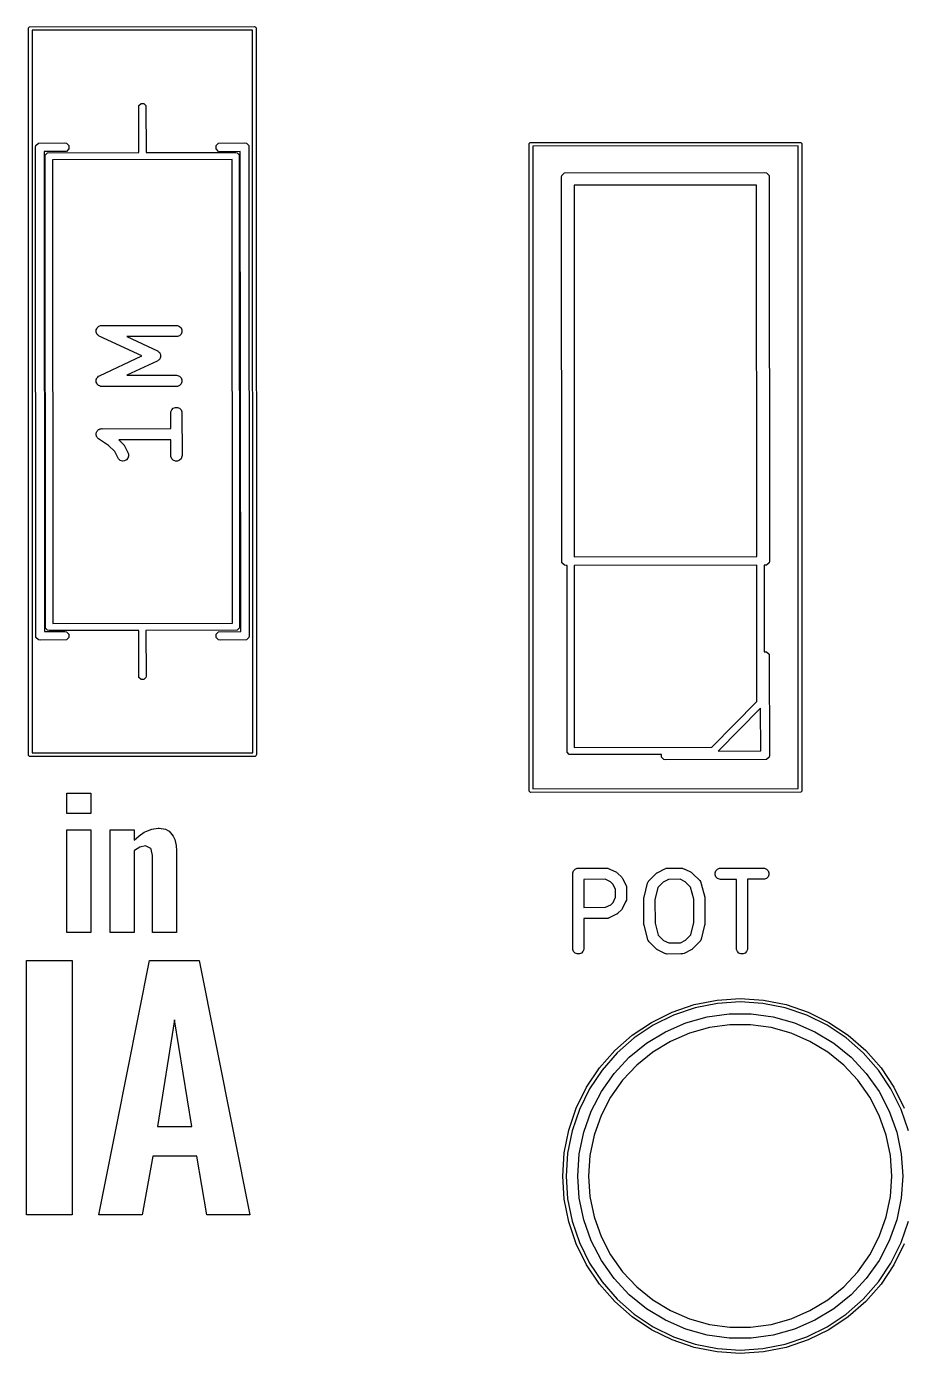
# Model space of a CAD drawing. Extents: x 3.64 to 7.25, y -5.16 to -3.02.
# Drawn here: x 5.785 to 6.247, y -5.094 to -4.394 of the extents above; entities that cross this region are included whole.
import ezdxf

# ---------------------------------------------------------------- set-up
doc = ezdxf.new("R2010")
doc.units = 0
doc.header["$MEASUREMENT"] = 0
doc.layers.add('BLACK', color=7, linetype='CONTINUOUS')

msp = doc.modelspace()

# ---------------------------------------------------------------- linework, layer by layer
at = {"layer": 'BLACK', "linetype": 'CONTINUOUS'}
for p, q in [((5.78642, -4.39528), (5.78649, -4.3949)), ((5.78649, -4.77833), (5.78642, -4.39528)), ((5.78649, -4.3949), (5.78702, -4.39437)), ((5.78702, -4.39437), (5.90551, -4.39429)), ((5.90453, -4.39619), (5.78831, -4.39626)), ((5.78831, -4.39626), (5.78839, -4.77704)), ((5.9046, -4.77697), (5.90453, -4.39619)), ((5.90551, -4.39429), (5.90589, -4.39437)), ((5.90589, -4.39437), (5.90642, -4.3949)), ((5.90642, -4.3949), (5.9065, -4.77795)), ((5.84449, -4.43661), (5.84464, -4.43586)), ((5.84462, -4.46071), (5.84449, -4.43661)), ((5.84464, -4.43586), (5.8457, -4.4348)), ((5.8457, -4.4348), (5.84721, -4.4348)), ((5.84721, -4.4348), (5.84828, -4.43586)), ((5.84828, -4.43586), (5.84841, -4.4607)), ((5.79016, -4.45787), (5.79034, -4.45697)), ((5.79034, -4.71626), (5.79016, -4.45787)), ((5.79034, -4.45697), (5.79162, -4.45569)), ((5.79162, -4.45569), (5.80551, -4.45551)), ((5.80642, -4.46006), (5.7947, -4.46021)), ((5.7947, -4.46021), (5.79488, -4.71313)), ((5.79543, -4.46185), (5.79649, -4.46078)), ((5.79649, -4.46078), (5.84462, -4.46071)), ((5.80551, -4.45551), (5.80642, -4.45569)), ((5.80642, -4.45569), (5.80769, -4.45697)), ((5.80769, -4.45878), (5.80642, -4.46006)), ((5.80769, -4.45697), (5.80769, -4.45878)), ((5.84841, -4.4607), (5.89567, -4.46063)), ((5.88522, -4.45697), (5.8865, -4.45569)), ((5.88522, -4.45878), (5.88522, -4.45697)), ((5.8865, -4.46006), (5.88522, -4.45878)), ((5.8865, -4.45569), (5.90039, -4.45551)), ((5.8874, -4.46024), (5.8865, -4.46006)), ((5.89803, -4.4601), (5.8874, -4.46024)), ((5.89567, -4.46063), (5.89642, -4.46078)), ((5.89642, -4.46078), (5.89749, -4.46185)), ((5.89821, -4.71302), (5.89803, -4.4601)), ((5.90039, -4.45551), (5.9013, -4.45569)), ((5.9013, -4.45569), (5.90258, -4.45697)), ((5.90258, -4.45697), (5.90276, -4.71535)), ((6.0502, -4.4563), (6.05027, -4.45592)), ((6.05027, -4.79723), (6.0502, -4.4563)), ((6.05027, -4.45592), (6.0508, -4.45539)), ((6.0508, -4.45539), (6.19291, -4.45531)), ((6.19193, -4.45721), (6.05209, -4.45728)), ((6.05209, -4.45728), (6.05217, -4.79594)), ((6.192, -4.79587), (6.19193, -4.45721)), ((6.19291, -4.45531), (6.19329, -4.45539)), ((6.19329, -4.45539), (6.19382, -4.45592)), ((6.19382, -4.45592), (6.1939, -4.79685)), ((5.79528, -4.4626), (5.79543, -4.46185)), ((5.79543, -4.71138), (5.79528, -4.4626)), ((5.8937, -4.46442), (5.79906, -4.46456)), ((5.79906, -4.46456), (5.79921, -4.70881)), ((5.89385, -4.70866), (5.8937, -4.46442)), ((5.89749, -4.46185), (5.89764, -4.71063)), ((6.06732, -4.47362), (6.0675, -4.47272)), ((6.0675, -4.67689), (6.06732, -4.47362)), ((6.0675, -4.47272), (6.06878, -4.47144)), ((6.06878, -4.47144), (6.17441, -4.47126)), ((6.17441, -4.47126), (6.17531, -4.47144)), ((6.17531, -4.47144), (6.17659, -4.47272)), ((6.17659, -4.47272), (6.17677, -4.67598)), ((6.17008, -4.47781), (6.07387, -4.47795)), ((6.07387, -4.47795), (6.07396, -4.67379)), ((6.17019, -4.67363), (6.17008, -4.47781)), ((5.82394, -4.55204), (5.82442, -4.55185)), ((5.82442, -4.55185), (5.82448, -4.55185)), ((5.82448, -4.55185), (5.82454, -4.55182)), ((5.82454, -4.55182), (5.82504, -4.55185)), ((5.82504, -4.55185), (5.86436, -4.55179)), ((5.86436, -4.55179), (5.86494, -4.55185)), ((5.86494, -4.55185), (5.866, -4.55229)), ((5.82207, -4.55519), (5.8221, -4.55468)), ((5.8221, -4.55525), (5.82207, -4.55519)), ((5.8221, -4.55417), (5.82212, -4.55411)), ((5.8221, -4.55468), (5.8221, -4.55417)), ((5.8221, -4.55532), (5.8221, -4.55525)), ((5.82229, -4.55579), (5.8221, -4.55532)), ((5.82212, -4.55404), (5.82234, -4.55358)), ((5.82212, -4.55411), (5.82212, -4.55404)), ((5.82247, -4.55627), (5.82229, -4.55579)), ((5.82234, -4.55358), (5.82254, -4.5531)), ((5.82251, -4.55632), (5.82247, -4.55627)), ((5.82254, -4.55638), (5.82251, -4.55632)), ((5.82254, -4.5531), (5.82258, -4.55306)), ((5.8229, -4.55675), (5.82254, -4.55638)), ((5.82258, -4.55306), (5.82261, -4.553)), ((5.82261, -4.553), (5.82299, -4.55265)), ((5.82325, -4.55712), (5.8229, -4.55675)), ((5.82299, -4.55265), (5.82335, -4.55229)), ((5.82332, -4.55717), (5.82325, -4.55712)), ((5.82335, -4.5572), (5.82332, -4.55717)), ((5.82335, -4.55229), (5.82341, -4.55226)), ((5.82342, -4.55722), (5.82335, -4.5572)), ((5.82341, -4.55226), (5.82346, -4.55222)), ((5.82374, -4.55742), (5.82342, -4.55722)), ((5.82346, -4.55222), (5.82394, -4.55204)), ((5.8462, -4.56785), (5.82374, -4.55742)), ((5.86494, -4.55764), (5.83819, -4.55768)), ((5.83819, -4.55768), (5.85436, -4.56519)), ((5.866, -4.5572), (5.86494, -4.55764)), ((5.866, -4.55229), (5.86682, -4.5531)), ((5.86682, -4.55638), (5.866, -4.5572)), ((5.86682, -4.5531), (5.86726, -4.55417)), ((5.86726, -4.55532), (5.86682, -4.55638)), ((5.86726, -4.55417), (5.86726, -4.55532)), ((5.85436, -4.56519), (5.85457, -4.56532)), ((5.85457, -4.56532), (5.85465, -4.56534)), ((5.85465, -4.56534), (5.8547, -4.56539)), ((5.8547, -4.56539), (5.85486, -4.56549)), ((5.85486, -4.56549), (5.85516, -4.56582)), ((5.85516, -4.56582), (5.8555, -4.56612)), ((5.8238, -4.57835), (5.8462, -4.56785)), ((5.85424, -4.57054), (5.83817, -4.57807)), ((5.85465, -4.57039), (5.85424, -4.57054)), ((5.85474, -4.5703), (5.85465, -4.57039)), ((5.85486, -4.57025), (5.85474, -4.5703)), ((5.85516, -4.56992), (5.85486, -4.57025)), ((5.8555, -4.56961), (5.85516, -4.56992)), ((5.8555, -4.56612), (5.85555, -4.56624)), ((5.85555, -4.56949), (5.8555, -4.56961)), ((5.85555, -4.56624), (5.85564, -4.56634)), ((5.85564, -4.5694), (5.85555, -4.56949)), ((5.85564, -4.56634), (5.85579, -4.56676)), ((5.85579, -4.56898), (5.85564, -4.5694)), ((5.85579, -4.56676), (5.85598, -4.56716)), ((5.85598, -4.56857), (5.85579, -4.56898)), ((5.85598, -4.56716), (5.85599, -4.56729)), ((5.85599, -4.56844), (5.85598, -4.56857)), ((5.85599, -4.56729), (5.85603, -4.56742)), ((5.85603, -4.56831), (5.85599, -4.56844)), ((5.85603, -4.56742), (5.85601, -4.56787)), ((5.85601, -4.56787), (5.85603, -4.56831)), ((5.82229, -4.57994), (5.82247, -4.57946)), ((5.82247, -4.57946), (5.82251, -4.57941)), ((5.82251, -4.57941), (5.82254, -4.57935)), ((5.82254, -4.57935), (5.8229, -4.57899)), ((5.8229, -4.57899), (5.82325, -4.57861)), ((5.82325, -4.57861), (5.82331, -4.57858)), ((5.82331, -4.57858), (5.82335, -4.57853)), ((5.82335, -4.57853), (5.8238, -4.57835)), ((5.83817, -4.57807), (5.86436, -4.57804)), ((5.86436, -4.57804), (5.86494, -4.57809)), ((5.86494, -4.57809), (5.866, -4.57853)), ((5.866, -4.57853), (5.86682, -4.57935)), ((5.86682, -4.57935), (5.86726, -4.58041)), ((5.82207, -4.58054), (5.8221, -4.58048)), ((5.8221, -4.58105), (5.82207, -4.58054)), ((5.8221, -4.58041), (5.82229, -4.57994)), ((5.8221, -4.58048), (5.8221, -4.58041)), ((5.8221, -4.58157), (5.8221, -4.58105)), ((5.82212, -4.58163), (5.8221, -4.58157)), ((5.82212, -4.58169), (5.82212, -4.58163)), ((5.82234, -4.58216), (5.82212, -4.58169)), ((5.82254, -4.58263), (5.82234, -4.58216)), ((5.82258, -4.58268), (5.82254, -4.58263)), ((5.82261, -4.58274), (5.82258, -4.58268)), ((5.82299, -4.58308), (5.82261, -4.58274)), ((5.82335, -4.58344), (5.82299, -4.58308)), ((5.82341, -4.58347), (5.82335, -4.58344)), ((5.82346, -4.58351), (5.82341, -4.58347)), ((5.82394, -4.58369), (5.82346, -4.58351)), ((5.82442, -4.58389), (5.82394, -4.58369)), ((5.82451, -4.58389), (5.82442, -4.58389)), ((5.82454, -4.58391), (5.82451, -4.58389)), ((5.82461, -4.58391), (5.82454, -4.58391)), ((5.82499, -4.58394), (5.82461, -4.58391)), ((5.86494, -4.58389), (5.82499, -4.58394)), ((5.866, -4.58344), (5.86494, -4.58389)), ((5.86682, -4.58263), (5.866, -4.58344)), ((5.86726, -4.58157), (5.86682, -4.58263)), ((5.86726, -4.58041), (5.86726, -4.58157)), ((5.86141, -4.59786), (5.86147, -4.59729)), ((5.86143, -4.60616), (5.86141, -4.59786)), ((5.86147, -4.59729), (5.86191, -4.59622)), ((5.86191, -4.59622), (5.86272, -4.59541)), ((5.86272, -4.59541), (5.86379, -4.59497)), ((5.86379, -4.59497), (5.86494, -4.59497)), ((5.86494, -4.59497), (5.866, -4.59541)), ((5.866, -4.59541), (5.86682, -4.59622)), ((5.86682, -4.59622), (5.86726, -4.59729)), ((5.86726, -4.59729), (5.86732, -4.62036)), ((5.82226, -4.60798), (5.82243, -4.60774)), ((5.82243, -4.60774), (5.82254, -4.60747)), ((5.82254, -4.60747), (5.82274, -4.60727)), ((5.82274, -4.60727), (5.8229, -4.60703)), ((5.8229, -4.60703), (5.82315, -4.60686)), ((5.82315, -4.60686), (5.82335, -4.60666)), ((5.82335, -4.60666), (5.82362, -4.60655)), ((5.82362, -4.60655), (5.82386, -4.60638)), ((5.82386, -4.60638), (5.82415, -4.60633)), ((5.82415, -4.60633), (5.82442, -4.60622)), ((5.82442, -4.60622), (5.82471, -4.60621)), ((5.82471, -4.60621), (5.82499, -4.60616)), ((5.82499, -4.60616), (5.82527, -4.60621)), ((5.82527, -4.60621), (5.86143, -4.60616)), ((5.82204, -4.60911), (5.8221, -4.60883)), ((5.8221, -4.6094), (5.82204, -4.60911)), ((5.8221, -4.60854), (5.82221, -4.60827)), ((5.8221, -4.60883), (5.8221, -4.60854)), ((5.8221, -4.60969), (5.8221, -4.6094)), ((5.82221, -4.60996), (5.8221, -4.60969)), ((5.82221, -4.60827), (5.82226, -4.60798)), ((5.82227, -4.61024), (5.82221, -4.60996)), ((5.82243, -4.61048), (5.82227, -4.61024)), ((5.82254, -4.61075), (5.82243, -4.61048)), ((5.82274, -4.61096), (5.82254, -4.61075)), ((5.82291, -4.6112), (5.82274, -4.61096)), ((5.82335, -4.61156), (5.82291, -4.6112)), ((5.82335, -4.61157), (5.82335, -4.61156)), ((5.82856, -4.61498), (5.82335, -4.61157)), ((5.82335, -4.61157), (5.82335, -4.61157)), ((5.82335, -4.61157), (5.82335, -4.61157)), ((5.86144, -4.61201), (5.83394, -4.61205)), ((5.83394, -4.61205), (5.83645, -4.61452)), ((5.83645, -4.61452), (5.83664, -4.61475)), ((5.83664, -4.61475), (5.8367, -4.6148)), ((5.8367, -4.6148), (5.83673, -4.61486)), ((5.86147, -4.62094), (5.86144, -4.61201)), ((5.83189, -4.61824), (5.82856, -4.61498)), ((5.83391, -4.62217), (5.83189, -4.61824)), ((5.83673, -4.61486), (5.83682, -4.61497)), ((5.83682, -4.61497), (5.83697, -4.61532)), ((5.83697, -4.61532), (5.83888, -4.61904)), ((5.83917, -4.62073), (5.83881, -4.62182)), ((5.83888, -4.61904), (5.83909, -4.61958)), ((5.83909, -4.61958), (5.83917, -4.62073)), ((5.86191, -4.622), (5.86147, -4.62094)), ((5.86726, -4.62094), (5.86682, -4.622)), ((5.86732, -4.62036), (5.86726, -4.62094)), ((5.83478, -4.62293), (5.83391, -4.62217)), ((5.83587, -4.62329), (5.83478, -4.62293)), ((5.83702, -4.62321), (5.83587, -4.62329)), ((5.83805, -4.62269), (5.83702, -4.62321)), ((5.83881, -4.62182), (5.83805, -4.62269)), ((5.86272, -4.62282), (5.86191, -4.622)), ((5.86379, -4.62326), (5.86272, -4.62282)), ((5.86494, -4.62326), (5.86379, -4.62326)), ((5.866, -4.62282), (5.86494, -4.62326)), ((5.86682, -4.622), (5.866, -4.62282)), ((6.06878, -4.67817), (6.0675, -4.67689)), ((6.07396, -4.67379), (6.17019, -4.67363)), ((6.17659, -4.67689), (6.17531, -4.67817)), ((6.17677, -4.67598), (6.17659, -4.67689)), ((6.06969, -4.67835), (6.06878, -4.67817)), ((6.07018, -4.67835), (6.06969, -4.67835)), ((6.07023, -4.77674), (6.07018, -4.67835)), ((6.17019, -4.67818), (6.07397, -4.67834)), ((6.07397, -4.67834), (6.07401, -4.77416)), ((6.17023, -4.75002), (6.17019, -4.67818)), ((6.17531, -4.67817), (6.17398, -4.67817)), ((6.17398, -4.67817), (6.174, -4.7238)), ((5.79649, -4.71245), (5.79543, -4.71138)), ((5.79724, -4.7126), (5.79649, -4.71245)), ((5.8445, -4.71253), (5.79724, -4.7126)), ((5.79921, -4.70881), (5.89385, -4.70866)), ((5.84464, -4.73737), (5.8445, -4.71253)), ((5.89642, -4.71245), (5.84829, -4.71252)), ((5.84829, -4.71252), (5.84843, -4.73661)), ((5.89749, -4.71138), (5.89642, -4.71245)), ((5.89764, -4.71063), (5.89749, -4.71138)), ((5.79162, -4.71754), (5.79034, -4.71626)), ((5.79252, -4.71772), (5.79162, -4.71754)), ((5.80642, -4.71754), (5.79252, -4.71772)), ((5.79488, -4.71313), (5.80551, -4.71299)), ((5.80551, -4.71299), (5.80642, -4.71317)), ((5.80642, -4.71317), (5.80769, -4.71445)), ((5.80769, -4.71626), (5.80642, -4.71754)), ((5.80769, -4.71445), (5.80769, -4.71626)), ((5.88522, -4.71445), (5.8865, -4.71317)), ((5.88522, -4.71626), (5.88522, -4.71445)), ((5.8865, -4.71754), (5.88522, -4.71626)), ((5.8865, -4.71317), (5.89821, -4.71302)), ((5.8874, -4.71772), (5.8865, -4.71754)), ((5.9013, -4.71754), (5.8874, -4.71772)), ((5.90258, -4.71626), (5.9013, -4.71754)), ((5.90276, -4.71535), (5.90258, -4.71626)), ((6.174, -4.7238), (6.17531, -4.7238)), ((6.17531, -4.7238), (6.17659, -4.72508)), ((6.17659, -4.72508), (6.17677, -4.77835)), ((5.8457, -4.73843), (5.84464, -4.73737)), ((5.84721, -4.73843), (5.8457, -4.73843)), ((5.84828, -4.73737), (5.84721, -4.73843)), ((5.84843, -4.73661), (5.84828, -4.73737)), ((6.14643, -4.77402), (6.17023, -4.75002)), ((6.17214, -4.75348), (6.14974, -4.77607)), ((6.17222, -4.77599), (6.17214, -4.75348)), ((6.07401, -4.77416), (6.14643, -4.77402)), ((5.78702, -4.77886), (5.78649, -4.77833)), ((5.7874, -4.77894), (5.78702, -4.77886)), ((5.90589, -4.77886), (5.7874, -4.77894)), ((5.78839, -4.77704), (5.9046, -4.77697)), ((5.90642, -4.77833), (5.90589, -4.77886)), ((5.9065, -4.77795), (5.90642, -4.77833)), ((6.07129, -4.7778), (6.07023, -4.77674)), ((6.07205, -4.77795), (6.07129, -4.7778)), ((6.11986, -4.77786), (6.07205, -4.77795)), ((6.11986, -4.77925), (6.11986, -4.77786)), ((6.12114, -4.78053), (6.11986, -4.77925)), ((6.12205, -4.78071), (6.12114, -4.78053)), ((6.17531, -4.78053), (6.12205, -4.78071)), ((6.14974, -4.77607), (6.17222, -4.77599)), ((6.17659, -4.77925), (6.17531, -4.78053)), ((6.17677, -4.77835), (6.17659, -4.77925)), ((6.05217, -4.79594), (6.192, -4.79587)), ((5.80654, -4.8089), (5.80654, -4.7983)), ((5.80654, -4.7983), (5.81929, -4.7983)), ((5.81929, -4.7983), (5.81929, -4.8089)), ((6.0508, -4.79776), (6.05027, -4.79723)), ((6.05118, -4.79783), (6.0508, -4.79776)), ((6.19329, -4.79776), (6.05118, -4.79783)), ((6.19382, -4.79723), (6.19329, -4.79776)), ((6.1939, -4.79685), (6.19382, -4.79723)), ((5.81929, -4.8089), (5.80654, -4.8089)), ((5.80654, -4.87167), (5.80654, -4.81751)), ((5.80654, -4.81751), (5.81929, -4.81751)), ((5.81929, -4.81751), (5.81929, -4.87167)), ((5.82938, -4.87167), (5.82938, -4.81751)), ((5.82938, -4.81751), (5.84213, -4.81751)), ((5.84213, -4.81751), (5.84213, -4.82294)), ((5.84826, -4.81839), (5.8514, -4.81715)), ((5.8514, -4.81715), (5.85477, -4.81667)), ((5.85477, -4.81667), (5.85524, -4.81666)), ((5.85524, -4.81666), (5.85858, -4.81718)), ((5.85858, -4.81718), (5.86057, -4.81831)), ((5.84213, -4.82294), (5.84472, -4.82068)), ((5.84472, -4.82068), (5.84745, -4.81884)), ((5.84745, -4.81884), (5.84826, -4.81839)), ((5.86057, -4.81831), (5.86271, -4.82092)), ((5.86271, -4.82092), (5.86348, -4.82266)), ((5.86348, -4.82266), (5.86424, -4.82586)), ((5.84231, -4.82852), (5.84213, -4.82866)), ((5.84213, -4.82866), (5.84213, -4.87167)), ((5.84515, -4.8268), (5.84231, -4.82852)), ((5.84803, -4.82604), (5.84515, -4.8268)), ((5.85092, -4.82735), (5.84803, -4.82604)), ((5.85114, -4.82779), (5.85092, -4.82735)), ((5.85167, -4.83109), (5.85114, -4.82779)), ((5.85167, -4.87167), (5.85167, -4.83109)), ((5.86424, -4.82586), (5.86442, -4.82856)), ((5.86442, -4.82856), (5.86442, -4.87167)), ((6.07366, -4.8391), (6.07447, -4.83829)), ((6.07447, -4.83829), (6.07554, -4.83784)), ((6.07554, -4.83784), (6.09111, -4.83779)), ((6.09111, -4.83779), (6.09169, -4.83784)), ((6.09169, -4.83784), (6.09179, -4.83789)), ((6.09179, -4.83789), (6.09189, -4.83789)), ((6.09189, -4.83789), (6.09241, -4.83814)), ((6.09241, -4.83814), (6.09275, -4.83829)), ((6.09275, -4.83829), (6.0928, -4.83833)), ((6.0928, -4.83833), (6.09618, -4.83997)), ((6.11794, -4.84002), (6.12166, -4.8381)), ((6.12166, -4.8381), (6.1222, -4.83789)), ((6.1222, -4.83789), (6.12231, -4.83789)), ((6.12231, -4.83789), (6.12241, -4.83784)), ((6.12241, -4.83784), (6.12293, -4.83784)), ((6.12293, -4.83784), (6.12335, -4.83781)), ((6.12335, -4.83781), (6.12343, -4.83784)), ((6.12343, -4.83784), (6.13048, -4.83779)), ((6.13048, -4.83779), (6.13106, -4.83784)), ((6.13106, -4.83784), (6.13116, -4.83789)), ((6.13116, -4.83789), (6.13126, -4.83789)), ((6.13126, -4.83789), (6.13178, -4.83814)), ((6.13178, -4.83814), (6.13212, -4.83829)), ((6.13212, -4.83829), (6.13217, -4.83833)), ((6.13217, -4.83833), (6.13555, -4.83997)), ((6.14865, -4.8391), (6.14947, -4.83829)), ((6.14947, -4.83829), (6.15053, -4.83784)), ((6.15053, -4.83784), (6.1736, -4.83779)), ((6.1736, -4.83779), (6.17418, -4.83784)), ((6.17418, -4.83784), (6.17524, -4.83829)), ((6.17524, -4.83829), (6.17606, -4.8391)), ((6.07316, -4.84074), (6.07322, -4.84016)), ((6.07322, -4.88069), (6.07316, -4.84074)), ((6.07322, -4.84016), (6.07366, -4.8391)), ((6.09033, -4.84364), (6.07902, -4.84368)), ((6.07902, -4.84368), (6.07904, -4.85845)), ((6.09304, -4.84496), (6.09033, -4.84364)), ((6.09427, -4.84615), (6.09304, -4.84496)), ((6.09618, -4.83997), (6.09643, -4.84013)), ((6.09643, -4.84013), (6.0965, -4.84016)), ((6.0965, -4.84016), (6.09655, -4.84021)), ((6.09655, -4.84021), (6.09667, -4.84028)), ((6.09667, -4.84028), (6.0969, -4.84054)), ((6.0969, -4.84054), (6.09883, -4.8424)), ((6.09883, -4.8424), (6.09901, -4.84263)), ((6.09901, -4.84263), (6.09907, -4.84268)), ((6.09907, -4.84268), (6.0991, -4.84274)), ((6.0991, -4.84274), (6.09919, -4.84285)), ((6.09919, -4.84285), (6.09934, -4.8432)), ((6.09934, -4.8432), (6.10125, -4.84692)), ((6.11262, -4.84565), (6.11282, -4.8451)), ((6.11282, -4.8451), (6.11295, -4.84493)), ((6.11295, -4.84493), (6.11303, -4.84472)), ((6.11303, -4.84472), (6.1133, -4.84445)), ((6.1133, -4.84445), (6.1135, -4.84418)), ((6.1135, -4.84418), (6.11366, -4.84408)), ((6.11366, -4.84408), (6.11715, -4.84053)), ((6.11715, -4.84053), (6.11737, -4.84034)), ((6.11737, -4.84034), (6.11742, -4.84028)), ((6.11742, -4.84028), (6.11748, -4.84025)), ((6.11748, -4.84025), (6.11759, -4.84016)), ((6.11759, -4.84016), (6.11794, -4.84002)), ((6.12087, -4.8451), (6.11809, -4.84793)), ((6.1236, -4.84369), (6.12087, -4.8451)), ((6.12971, -4.84365), (6.1236, -4.84369)), ((6.1324, -4.84495), (6.12971, -4.84365)), ((6.1353, -4.8478), (6.1324, -4.84495)), ((6.13555, -4.83997), (6.1358, -4.84013)), ((6.1358, -4.84013), (6.13587, -4.84016)), ((6.13587, -4.84016), (6.13592, -4.8402)), ((6.13592, -4.8402), (6.13604, -4.84028)), ((6.13604, -4.84028), (6.1363, -4.84058)), ((6.1363, -4.84058), (6.14007, -4.84428)), ((6.14007, -4.84428), (6.14044, -4.84472)), ((6.14044, -4.84472), (6.14052, -4.84493)), ((6.14052, -4.84493), (6.14065, -4.8451)), ((6.14065, -4.8451), (6.14075, -4.84547)), ((6.14075, -4.84547), (6.14088, -4.84579)), ((6.14821, -4.84016), (6.14865, -4.8391)), ((6.14821, -4.84132), (6.14821, -4.84016)), ((6.14865, -4.84238), (6.14821, -4.84132)), ((6.14947, -4.8432), (6.14865, -4.84238)), ((6.15053, -4.84364), (6.14947, -4.8432)), ((6.15111, -4.84369), (6.15053, -4.84364)), ((6.15941, -4.84367), (6.15111, -4.84369)), ((6.15946, -4.88069), (6.15941, -4.84367)), ((6.17418, -4.84364), (6.16526, -4.84366)), ((6.16526, -4.84366), (6.16531, -4.88011)), ((6.17524, -4.8432), (6.17418, -4.84364)), ((6.17606, -4.84238), (6.17524, -4.8432)), ((6.17606, -4.8391), (6.1765, -4.84016)), ((6.1765, -4.84132), (6.17606, -4.84238)), ((6.1765, -4.84016), (6.1765, -4.84132)), ((6.09567, -4.84886), (6.09427, -4.84615)), ((6.0957, -4.85309), (6.09567, -4.84886)), ((6.10125, -4.84692), (6.10146, -4.84746)), ((6.10146, -4.84746), (6.10147, -4.84757)), ((6.10147, -4.84757), (6.10151, -4.84766)), ((6.10151, -4.84766), (6.10151, -4.84821)), ((6.10151, -4.84821), (6.10154, -4.84861)), ((6.10154, -4.84861), (6.10152, -4.84868)), ((6.10152, -4.84868), (6.10157, -4.85386)), ((6.11084, -4.85299), (6.11262, -4.84565)), ((6.11809, -4.84793), (6.11651, -4.85443)), ((6.13691, -4.85403), (6.1353, -4.8478)), ((6.14088, -4.84579), (6.14088, -4.84598)), ((6.14088, -4.84598), (6.14272, -4.85315)), ((6.07904, -4.85845), (6.0905, -4.85841)), ((6.0905, -4.85841), (6.09321, -4.85702)), ((6.09321, -4.85702), (6.0944, -4.85579)), ((6.0944, -4.85579), (6.0957, -4.85309)), ((6.09907, -4.85942), (6.09881, -4.85965)), ((6.09915, -4.8593), (6.09907, -4.85942)), ((6.09919, -4.85925), (6.09915, -4.8593)), ((6.09922, -4.85918), (6.09919, -4.85925)), ((6.09938, -4.85893), (6.09922, -4.85918)), ((6.10102, -4.85555), (6.09938, -4.85893)), ((6.10107, -4.8555), (6.10102, -4.85555)), ((6.10121, -4.85516), (6.10107, -4.8555)), ((6.10146, -4.85464), (6.10121, -4.85516)), ((6.10147, -4.85454), (6.10146, -4.85464)), ((6.10151, -4.85444), (6.10147, -4.85454)), ((6.10157, -4.85386), (6.10151, -4.85444)), ((6.11066, -4.85372), (6.11068, -4.85365)), ((6.11067, -4.85376), (6.11066, -4.85372)), ((6.11066, -4.85386), (6.11067, -4.85376)), ((6.11071, -4.86679), (6.11066, -4.85386)), ((6.11068, -4.85365), (6.11071, -4.85329)), ((6.11071, -4.85329), (6.11084, -4.85299)), ((6.11651, -4.85443), (6.11656, -4.86682)), ((6.13696, -4.86642), (6.13691, -4.85403)), ((6.14272, -4.85315), (6.14274, -4.85325)), ((6.14274, -4.85325), (6.14275, -4.85329)), ((6.14275, -4.85329), (6.14275, -4.85336)), ((6.14275, -4.85336), (6.14281, -4.85372)), ((6.14281, -4.85372), (6.14276, -4.85406)), ((6.14276, -4.85406), (6.14281, -4.86699)), ((6.09065, -4.86426), (6.07905, -4.86431)), ((6.07905, -4.86431), (6.07907, -4.88011)), ((6.09074, -4.86429), (6.09065, -4.86426)), ((6.09119, -4.86426), (6.09074, -4.86429)), ((6.09169, -4.86426), (6.09119, -4.86426)), ((6.09179, -4.86422), (6.09169, -4.86426)), ((6.09189, -4.86421), (6.09179, -4.86422)), ((6.09243, -4.864), (6.09189, -4.86421)), ((6.09616, -4.86209), (6.09243, -4.864)), ((6.0965, -4.86194), (6.09616, -4.86209)), ((6.09662, -4.86185), (6.0965, -4.86194)), ((6.09667, -4.86182), (6.09662, -4.86185)), ((6.09672, -4.86176), (6.09667, -4.86182)), ((6.09695, -4.86158), (6.09672, -4.86176)), ((6.09881, -4.85965), (6.09695, -4.86158)), ((6.13538, -4.87293), (6.13696, -4.86642)), ((5.81929, -4.87167), (5.80654, -4.87167)), ((5.84213, -4.87167), (5.82938, -4.87167)), ((5.86442, -4.87167), (5.85167, -4.87167)), ((6.11066, -4.86713), (6.11071, -4.86679)), ((6.11071, -4.86749), (6.11066, -4.86713)), ((6.11071, -4.86756), (6.11071, -4.86749)), ((6.11073, -4.8676), (6.11071, -4.86756)), ((6.11075, -4.8677), (6.11073, -4.8676)), ((6.11259, -4.87487), (6.11075, -4.8677)), ((6.11656, -4.86682), (6.11816, -4.87305)), ((6.11816, -4.87305), (6.12107, -4.8759)), ((6.1326, -4.87575), (6.13538, -4.87293)), ((6.14263, -4.86787), (6.14085, -4.8752)), ((6.14275, -4.86756), (6.14263, -4.86787)), ((6.14279, -4.8672), (6.14275, -4.86756)), ((6.14281, -4.86713), (6.14279, -4.8672)), ((6.14281, -4.86699), (6.1428, -4.86709)), ((6.1428, -4.86709), (6.14281, -4.86713)), ((6.07907, -4.88011), (6.07901, -4.88069)), ((6.11259, -4.87506), (6.11259, -4.87487)), ((6.11272, -4.87538), (6.11259, -4.87506)), ((6.11282, -4.87575), (6.11272, -4.87538)), ((6.11295, -4.87592), (6.11282, -4.87575)), ((6.11303, -4.87613), (6.11295, -4.87592)), ((6.1134, -4.87657), (6.11303, -4.87613)), ((6.11717, -4.88027), (6.1134, -4.87657)), ((6.11742, -4.88057), (6.11717, -4.88027)), ((6.12107, -4.8759), (6.12376, -4.87721)), ((6.12376, -4.87721), (6.12987, -4.87716)), ((6.12987, -4.87716), (6.1326, -4.87575)), ((6.13632, -4.88032), (6.13609, -4.88051)), ((6.13981, -4.87677), (6.13632, -4.88032)), ((6.13997, -4.87667), (6.13981, -4.87677)), ((6.14017, -4.8764), (6.13997, -4.87667)), ((6.14044, -4.87613), (6.14017, -4.8764)), ((6.14052, -4.87592), (6.14044, -4.87613)), ((6.14065, -4.87575), (6.14052, -4.87592)), ((6.14085, -4.8752), (6.14065, -4.87575)), ((6.16531, -4.88011), (6.16525, -4.88069)), ((5.78539, -5.02045), (5.78539, -4.88651)), ((5.78539, -4.88651), (5.80951, -4.88651)), ((5.80951, -4.88651), (5.80951, -5.02045)), ((5.8327, -4.97397), (5.85018, -4.88651)), ((5.85018, -4.88651), (5.87632, -4.88651)), ((5.87632, -4.88651), (5.90309, -5.02045)), ((6.07366, -4.88175), (6.07322, -4.88069)), ((6.07447, -4.88257), (6.07366, -4.88175)), ((6.07554, -4.88301), (6.07447, -4.88257)), ((6.07669, -4.88301), (6.07554, -4.88301)), ((6.07776, -4.88257), (6.07669, -4.88301)), ((6.07857, -4.88175), (6.07776, -4.88257)), ((6.07901, -4.88069), (6.07857, -4.88175)), ((6.11755, -4.88065), (6.11742, -4.88057)), ((6.11759, -4.88069), (6.11755, -4.88065)), ((6.11767, -4.88072), (6.11759, -4.88069)), ((6.11791, -4.88088), (6.11767, -4.88072)), ((6.1213, -4.88252), (6.11791, -4.88088)), ((6.12134, -4.88257), (6.1213, -4.88252)), ((6.12169, -4.88271), (6.12134, -4.88257)), ((6.1222, -4.88296), (6.12169, -4.88271)), ((6.12231, -4.88297), (6.1222, -4.88296)), ((6.12241, -4.88301), (6.12231, -4.88297)), ((6.12298, -4.88306), (6.12241, -4.88301)), ((6.13004, -4.88301), (6.12298, -4.88306)), ((6.13011, -4.88304), (6.13004, -4.88301)), ((6.13053, -4.88301), (6.13011, -4.88304)), ((6.13106, -4.88301), (6.13053, -4.88301)), ((6.13116, -4.88297), (6.13106, -4.88301)), ((6.13126, -4.88296), (6.13116, -4.88297)), ((6.1318, -4.88275), (6.13126, -4.88296)), ((6.13553, -4.88084), (6.1318, -4.88275)), ((6.13587, -4.88069), (6.13553, -4.88084)), ((6.13599, -4.8806), (6.13587, -4.88069)), ((6.13604, -4.88057), (6.13599, -4.8806)), ((6.13609, -4.88051), (6.13604, -4.88057)), ((6.1599, -4.88175), (6.15946, -4.88069)), ((6.16071, -4.88257), (6.1599, -4.88175)), ((6.16178, -4.88301), (6.16071, -4.88257)), ((6.16293, -4.88301), (6.16178, -4.88301)), ((6.164, -4.88257), (6.16293, -4.88301)), ((6.16481, -4.88175), (6.164, -4.88257)), ((6.16525, -4.88069), (6.16481, -4.88175)), ((6.13722, -4.90968), (6.14921, -4.9073)), ((6.14921, -4.9073), (6.16142, -4.9065)), ((6.16142, -4.90827), (6.14944, -4.90905)), ((6.16142, -4.9065), (6.17362, -4.9073)), ((6.17339, -4.90905), (6.16142, -4.90827)), ((6.17362, -4.9073), (6.18562, -4.90968)), ((6.11467, -4.91902), (6.12563, -4.91361)), ((6.12631, -4.91525), (6.11555, -4.92056)), ((6.12563, -4.91361), (6.13722, -4.90968)), ((6.13768, -4.91139), (6.12631, -4.91525)), ((6.14944, -4.90905), (6.13768, -4.91139)), ((6.144, -4.91616), (6.15557, -4.91457)), ((6.15557, -4.91457), (6.16726, -4.91457)), ((6.16726, -4.91457), (6.17884, -4.91616)), ((6.18516, -4.91139), (6.17339, -4.90905)), ((6.19652, -4.91525), (6.18516, -4.91139)), ((6.18562, -4.90968), (6.1972, -4.91361)), ((6.20728, -4.92056), (6.19652, -4.91525)), ((6.1972, -4.91361), (6.20817, -4.91902)), ((5.86342, -4.91775), (5.85433, -4.97397)), ((5.87251, -4.97397), (5.86342, -4.91775)), ((6.1045, -4.92582), (6.11467, -4.91902)), ((6.11555, -4.92056), (6.10557, -4.92722)), ((6.12202, -4.92397), (6.13274, -4.91931)), ((6.13274, -4.91931), (6.144, -4.91616)), ((6.14516, -4.92176), (6.13466, -4.9247)), ((6.15596, -4.92028), (6.14516, -4.92176)), ((6.16687, -4.92028), (6.15596, -4.92028)), ((6.17768, -4.92176), (6.16687, -4.92028)), ((6.18818, -4.9247), (6.17768, -4.92176)), ((6.17884, -4.91616), (6.19009, -4.91931)), ((6.19009, -4.91931), (6.20081, -4.92397)), ((6.21726, -4.92722), (6.20728, -4.92056)), ((6.20817, -4.91902), (6.21834, -4.92582)), ((6.0953, -4.93388), (6.1045, -4.92582)), ((6.10557, -4.92722), (6.09655, -4.93514)), ((6.11204, -4.93004), (6.12202, -4.92397)), ((6.12465, -4.92905), (6.11533, -4.93472)), ((6.13466, -4.9247), (6.12465, -4.92905)), ((6.19818, -4.92905), (6.18818, -4.9247)), ((6.2075, -4.93472), (6.19818, -4.92905)), ((6.20081, -4.92397), (6.2108, -4.93004)), ((6.22628, -4.93514), (6.21726, -4.92722)), ((6.21834, -4.92582), (6.22753, -4.93388)), ((6.08724, -4.94308), (6.0953, -4.93388)), ((6.09655, -4.93514), (6.08864, -4.94416)), ((6.10297, -4.93742), (6.11204, -4.93004)), ((6.11533, -4.93472), (6.10687, -4.9416)), ((6.21596, -4.9416), (6.2075, -4.93472)), ((6.2108, -4.93004), (6.21986, -4.93742)), ((6.23419, -4.94416), (6.22628, -4.93514)), ((6.22753, -4.93388), (6.2356, -4.94308)), ((6.08044, -4.95325), (6.08724, -4.94308)), ((6.09499, -4.94596), (6.10297, -4.93742)), ((6.10687, -4.9416), (6.09943, -4.94957)), ((6.2234, -4.94957), (6.21596, -4.9416)), ((6.21986, -4.93742), (6.22784, -4.94596)), ((6.2356, -4.94308), (6.24239, -4.95325)), ((6.08864, -4.94416), (6.08198, -4.95413)), ((6.08825, -4.95551), (6.09499, -4.94596)), ((6.09943, -4.94957), (6.09314, -4.95848)), ((6.22969, -4.95848), (6.2234, -4.94957)), ((6.22784, -4.94596), (6.23458, -4.95551)), ((6.24086, -4.95413), (6.23419, -4.94416)), ((6.07503, -4.96422), (6.08044, -4.95325)), ((6.08198, -4.95413), (6.07667, -4.9649)), ((6.08288, -4.96588), (6.08825, -4.95551)), ((6.23458, -4.95551), (6.23996, -4.96588)), ((6.24617, -4.9649), (6.24086, -4.95413)), ((6.24239, -4.95325), (6.2478, -4.96422)), ((6.0711, -4.9758), (6.07503, -4.96422)), ((6.09314, -4.95848), (6.08812, -4.96816)), ((6.23471, -4.96816), (6.22969, -4.95848)), ((6.07667, -4.9649), (6.07281, -4.97626)), ((6.07896, -4.9769), (6.08288, -4.96588)), ((6.08812, -4.96816), (6.08447, -4.97844)), ((6.23836, -4.97844), (6.23471, -4.96816)), ((6.23996, -4.96588), (6.24387, -4.9769)), ((6.25002, -4.97626), (6.24617, -4.9649)), ((5.82341, -5.02045), (5.8327, -4.97397)), ((5.85433, -4.97397), (5.87251, -4.97397)), ((6.06871, -4.9878), (6.0711, -4.9758)), ((6.07281, -4.97626), (6.07047, -4.98803)), ((6.07658, -4.98834), (6.07896, -4.9769)), ((6.24387, -4.9769), (6.24625, -4.98834)), ((6.08447, -4.97844), (6.08225, -4.98912)), ((6.24058, -4.98912), (6.23836, -4.97844)), ((5.85185, -4.98952), (5.84637, -5.02045)), ((5.87516, -4.98952), (5.85185, -4.98952)), ((5.88044, -5.02045), (5.87516, -4.98952)), ((6.06791, -5), (6.06871, -4.9878)), ((6.07047, -4.98803), (6.06969, -5)), ((6.07579, -5), (6.07658, -4.98834)), ((6.08225, -4.98912), (6.08151, -5)), ((6.24133, -5), (6.24058, -4.98912)), ((6.24625, -4.98834), (6.24705, -5)), ((6.06871, -5.0122), (6.06791, -5)), ((6.06969, -5), (6.07047, -5.01197)), ((6.07658, -5.01166), (6.07579, -5)), ((6.08151, -5), (6.08225, -5.01088)), ((6.24058, -5.01088), (6.24133, -5)), ((6.24705, -5), (6.24625, -5.01166)), ((6.0711, -5.0242), (6.06871, -5.0122)), ((6.07047, -5.01197), (6.07281, -5.02374)), ((6.07896, -5.0231), (6.07658, -5.01166)), ((6.08225, -5.01088), (6.08447, -5.02156)), ((6.23836, -5.02156), (6.24058, -5.01088)), ((6.24625, -5.01166), (6.24387, -5.0231)), ((5.80951, -5.02045), (5.78539, -5.02045)), ((5.84637, -5.02045), (5.82341, -5.02045)), ((5.90309, -5.02045), (5.88044, -5.02045)), ((6.07503, -5.03578), (6.0711, -5.0242)), ((6.07281, -5.02374), (6.07667, -5.0351)), ((6.08288, -5.03412), (6.07896, -5.0231)), ((6.08447, -5.02156), (6.08812, -5.03184)), ((6.23471, -5.03184), (6.23836, -5.02156)), ((6.24387, -5.0231), (6.23996, -5.03412)), ((6.24617, -5.0351), (6.25002, -5.02374)), ((6.08825, -5.04449), (6.08288, -5.03412)), ((6.08812, -5.03184), (6.09314, -5.04152)), ((6.22969, -5.04152), (6.23471, -5.03184)), ((6.23996, -5.03412), (6.23458, -5.04449)), ((6.08044, -5.04675), (6.07503, -5.03578)), ((6.07667, -5.0351), (6.08198, -5.04587)), ((6.24086, -5.04587), (6.24617, -5.0351)), ((6.2478, -5.03578), (6.24239, -5.04675)), ((6.08724, -5.05692), (6.08044, -5.04675)), ((6.08198, -5.04587), (6.08864, -5.05584)), ((6.09499, -5.05404), (6.08825, -5.04449)), ((6.09314, -5.04152), (6.09943, -5.05043)), ((6.2234, -5.05043), (6.22969, -5.04152)), ((6.23458, -5.04449), (6.22784, -5.05404)), ((6.23419, -5.05584), (6.24086, -5.04587)), ((6.24239, -5.04675), (6.2356, -5.05692)), ((6.10297, -5.06258), (6.09499, -5.05404)), ((6.09943, -5.05043), (6.10687, -5.0584)), ((6.21596, -5.0584), (6.2234, -5.05043)), ((6.22784, -5.05404), (6.21986, -5.06258)), ((6.0953, -5.06612), (6.08724, -5.05692)), ((6.08864, -5.05584), (6.09655, -5.06486)), ((6.10687, -5.0584), (6.11533, -5.06528)), ((6.2075, -5.06528), (6.21596, -5.0584)), ((6.22628, -5.06486), (6.23419, -5.05584)), ((6.2356, -5.05692), (6.22753, -5.06612)), ((6.1045, -5.07418), (6.0953, -5.06612)), ((6.09655, -5.06486), (6.10557, -5.07278)), ((6.11204, -5.06996), (6.10297, -5.06258)), ((6.11533, -5.06528), (6.12465, -5.07095)), ((6.19818, -5.07095), (6.2075, -5.06528)), ((6.21986, -5.06258), (6.2108, -5.06996)), ((6.21726, -5.07278), (6.22628, -5.06486)), ((6.22753, -5.06612), (6.21834, -5.07418)), ((6.11467, -5.08098), (6.1045, -5.07418)), ((6.10557, -5.07278), (6.11555, -5.07944)), ((6.12202, -5.07603), (6.11204, -5.06996)), ((6.13274, -5.08069), (6.12202, -5.07603)), ((6.12465, -5.07095), (6.13466, -5.0753)), ((6.13466, -5.0753), (6.14516, -5.07824)), ((6.17768, -5.07824), (6.18818, -5.0753)), ((6.18818, -5.0753), (6.19818, -5.07095)), ((6.20081, -5.07603), (6.19009, -5.08069)), ((6.2108, -5.06996), (6.20081, -5.07603)), ((6.20728, -5.07944), (6.21726, -5.07278)), ((6.21834, -5.07418), (6.20817, -5.08098)), ((6.12563, -5.08639), (6.11467, -5.08098)), ((6.11555, -5.07944), (6.12631, -5.08475)), ((6.144, -5.08384), (6.13274, -5.08069)), ((6.14516, -5.07824), (6.15596, -5.07972)), ((6.15596, -5.07972), (6.16687, -5.07972)), ((6.16687, -5.07972), (6.17768, -5.07824)), ((6.19009, -5.08069), (6.17884, -5.08384)), ((6.19652, -5.08475), (6.20728, -5.07944)), ((6.20817, -5.08098), (6.1972, -5.08639)), ((6.13722, -5.09032), (6.12563, -5.08639)), ((6.12631, -5.08475), (6.13768, -5.08861)), ((6.13768, -5.08861), (6.14944, -5.09095)), ((6.15557, -5.08543), (6.144, -5.08384)), ((6.16726, -5.08543), (6.15557, -5.08543)), ((6.17884, -5.08384), (6.16726, -5.08543)), ((6.17339, -5.09095), (6.18516, -5.08861)), ((6.18516, -5.08861), (6.19652, -5.08475)), ((6.1972, -5.08639), (6.18562, -5.09032)), ((6.14921, -5.0927), (6.13722, -5.09032)), ((6.16142, -5.0935), (6.14921, -5.0927)), ((6.14944, -5.09095), (6.16142, -5.09173)), ((6.16142, -5.09173), (6.17339, -5.09095)), ((6.17362, -5.0927), (6.16142, -5.0935)), ((6.18562, -5.09032), (6.17362, -5.0927))]:
    msp.add_line(p, q, dxfattribs=at)

doc.saveas('drawing.dxf')
